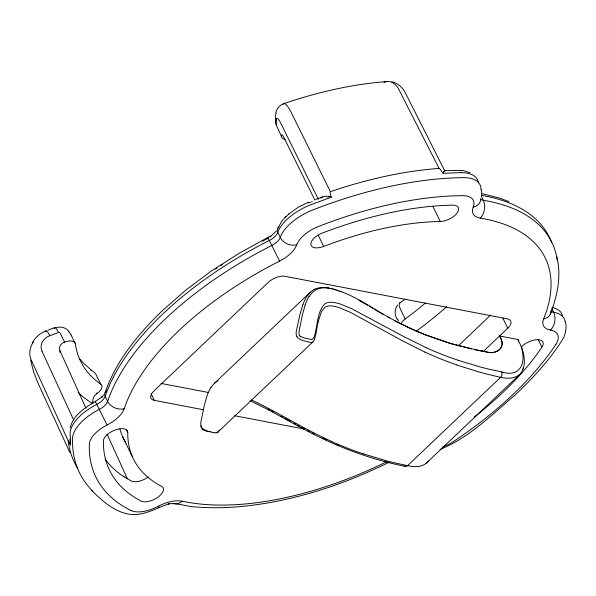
<?xml version="1.0" encoding="UTF-8"?>
<svg xmlns="http://www.w3.org/2000/svg" width="596" height="596" viewBox="0 0 596 596"><rect width="100%" height="100%" fill="white"/><g stroke="black" fill="none" stroke-linecap="round" stroke-linejoin="round"><path stroke-width="0.89" d="M481.732 195.078L481.471 189.468M523.184 369.155C525.404 362.271 524.189 354.985 521.962 348.28M316.543 330.445L316.141 332.486M316.737 329.432L317.139 327.398M70.172 438.76L70.045 443.096M316.044 332.993L315.612 335.086M317.34 326.385L317.683 324.76M317.921 323.643L318.42 321.43M315.455 335.794L314.39 339.623A32.169 15.161 46.4 0 1 313.682 341.106L313.064 341.813A9.655 4.552 46.5 0 1 311.313 342.409L310.509 342.357A32.139 15.176 46.7 0 1 309.428 342.186L302.656 340.569L298.447 338.431A3.136 1.49 46.8 0 1 296.927 336.703M70.186 427.794C74.023 411.843 90.622 405.205 102.594 396.504L101.685 397.346L103.86 394.85M318.547 320.879L318.957 319.247M319.098 318.711L321.654 311.298L324.88 307.35A32.035 15.101 46.6 0 1 329.685 305.845L333.432 306.098L338.468 307.335L350.239 312.252L402.255 340.674L424.821 352.072M275.702 112.897C276.671 108.837 279.472 105.403 283.338 103.786M305.189 304.861L302.336 315.202L299.05 331.532A34.032 16.196 46.5 0 0 298.998 332.836A19.005 9.044 46.5 0 0 299.043 333.715L299.05 333.775A9.767 4.649 46.5 0 0 299.185 334.661L299.274 334.952A3.472 1.654 46.5 0 0 299.393 335.295M302.783 304.824L299.758 315.224L296.234 331.659A36.751 17.642 46.6 0 0 296.167 333.045A21.151 10.154 46.6 0 0 296.197 334.021L296.205 334.088A11.883 5.699 46.7 0 0 296.368 335.168L296.488 335.6A5.245 2.511 46.7 0 0 296.666 336.122L296.748 336.315A3.099 1.483 46.8 0 0 296.897 336.621L296.95 336.703M550.242 314.427C557.178 296.108 561.864 275.717 556.604 256.34M105.142 392.399C116.332 360.461 138.451 333.73 162.514 310.509L186.086 289.872L211.371 271.031L238.81 253.501L271.813 235.271L276.462 230.92M277.758 228.462L281.819 221.243L285.998 216.646M443.007 172.147L444.765 170.65M32.191 342.901C35.261 337.403 40.23 332.985 46.175 330.84M309.071 296.54L312.468 292.331L316.081 289.738A57.812 27.513 46.5 0 1 329.603 288.248C355.812 293.962 376.709 312.364 400.601 323.516A256.533 122.083 46.5 0 0 425.32 334.721L448.937 342.998L471.622 348.928M210.969 387.482L214.433 383.28L310.382 292.137L314.144 289.5M397.651 305.063C394.351 309.056 394.47 315.038 397.167 319.322M538.255 339.623L541.928 347.163L538.516 352.072A250.894 122.016 -26 0 1 474.409 416.909M320.909 198.118L323.278 196.628L326.861 196.106M310.382 292.137L306.843 296.413A156.465 75.171 46.5 0 0 302.828 304.861M217.533 432.465L312.729 342.044M458.302 345.807L490.568 315.157M483.177 351.595L507.77 328.24A12.799 6.228 -26 0 0 507.382 318.845L284.933 276.298A12.799 6.228 -26 0 0 268.215 282.415L153.932 390.976A12.799 6.228 -26 0 0 154.319 400.363L203.549 409.78M385.217 460.47A489.465 234.727 46.3 0 0 393.747 462.66L407.582 465.67L500.64 377.275A3.844 2.794 -78.4 0 0 501.661 371.934L488.035 368.954A482.76 229.743 46.5 0 1 479.638 366.793L458.048 360.26M407.582 465.67C413.803 467.003 421.201 467.569 426.363 463.129L519.429 374.735A49.379 23.497 46.5 0 0 523.273 367.307M288.874 213.979L298.425 207.103L308.467 202.238M285.007 217.562L289.634 213.264M217.875 432.234L218.501 431.504A32.169 15.451 46.5 0 0 219.231 429.999M214.433 383.28L216.981 381.336M519.429 374.735C509.789 381.932 497.451 376.106 486.939 374.117A489.465 231.129 46.7 0 1 478.491 371.837L456.789 365.035M399.663 303.029L404.431 299.609M90.816 370.31A12.725 10.713 -55.7 0 1 96.299 375.13L100.746 384.159A11.525 5.602 -26 0 1 96.939 393.583L96.567 393.844A7.681 6.385 -59.7 0 0 93.036 403.015M217.547 381.008L218.129 380.702M389.136 462.198L387.527 463.025C349.07 481.821 308.207 496.133 265.928 503.233C243.511 506.995 220.684 508.813 197.984 507.099C188.001 507.203 178.301 502.629 168.363 503.851M308.437 203.072L309.205 202.774M309.965 202.476L310.725 202.186M311.485 201.888L312.252 201.597M315.701 199.466L322.466 196.956M47.993 330.266C54.534 327.115 63.683 324.656 68.905 331.45M42.063 351.297A14.006 11.972 -2.4 0 1 49.773 335.742L58.505 332.501A1.274 1.088 -2.4 0 1 60.174 333.075L64.591 342.126A11.525 5.602 -26 0 1 75.454 343.922A229.14 111.437 -26 0 0 100.746 384.159M64.591 342.126L64.159 342.283A7.681 6.563 -2.4 0 0 59.935 350.753A248.532 120.869 -26 0 0 60.04 352.623M330.326 191.651A2.704 2.295 2 0 0 330.124 192.895L331.205 197.216L310.494 204.875A38.934 18.93 -26 0 0 277.803 232.403A12.978 6.31 -26 0 1 269.183 240.56A246.558 119.908 -26 0 0 105.179 396.347A12.978 6.31 -26 0 1 96.612 404.513A38.934 18.93 -26 0 0 70.105 433.217L70.522 444.884L68.614 441.353A2.704 0.395 68.6 0 0 68.182 440.705M283.979 103.548C317.206 92.358 351.633 84.222 386.655 81.57M440.101 449.458C469.231 437.71 492.207 414.347 515.838 394.351C533.748 377.171 550.883 358.732 563.831 337.463C565.79 332.337 566.967 326.697 565.254 321.333M168.266 503.843L169.636 503.635C157.776 507.315 146.839 514.542 133.981 514.549C117.107 514.482 103.16 501.661 91.754 490.575M444.512 170.627L462.943 170.493L470.035 172.743M461.11 172.631L442.955 173.332A1.743 0.909 47.7 0 1 442.902 172.646M311.619 339.392L310.948 339.355A22.454 10.683 46.5 0 1 310.389 339.28L303.93 337.895L300.041 336.129M213.659 432.443L212.988 432.405M216.095 432.852L215.283 432.808A32.139 15.414 46.3 0 1 214.195 432.651L212.854 432.405M328.5 196.196L329.625 196.36M486.306 351.826C497.355 355.499 506.853 346.418 499.612 335.995L517.574 339.429A3.844 1.87 -26 0 1 518.535 341.121M486.247 351.826L485.33 351.67M485.658 351.729C493.801 354.858 505.989 349.204 500.968 339.28M485.002 351.618L485.598 351.722M328.165 288.002L329.111 288.166M484.675 351.558L485.271 351.662M484.943 351.61L482.387 351.133M482.06 351.074L482.678 351.186M483.691 351.379L484.295 351.484M482.35 351.126L480.83 350.835M482.03 351.066L479.922 350.664M210.246 431.936L209.591 431.809M212.407 432.316L206.678 430.863L203.102 428.993A3.136 1.497 46.1 0 1 201.321 426.833L201.314 426.729A5.245 2.481 46.2 0 1 201.12 426.185L201.031 425.887A19.005 9.044 46.5 0 0 201.083 426.766L201.09 426.825A9.767 4.649 46.5 0 0 201.15 427.325M160.927 383.399L208.332 392.466M234.548 415.71L304.75 429.142M479.013 350.485L480.227 350.716M478.104 350.306L479.326 350.545M481.337 193.529L499.381 198.006L508.917 201.612M478.424 350.359L474.446 349.554M477.515 350.18L451.738 343.892L424.702 334.639M405.422 466.43C367.896 458.89 331.89 444.869 298.492 426.259M330.065 288.352L332.002 288.792M501.705 371.949C524.696 379.183 527.579 354.858 517.574 339.429M208.339 431.549L207.035 431.236M385.217 460.455L363.299 453.839M332.985 289.045L333.983 289.321M206.238 431.02L204.935 430.603M334.982 289.611L336.211 289.999M391.863 81.764C397.718 83.112 402.479 87.388 405.243 92.618L444.996 171.357M337.455 290.416L338.707 290.855M204.592 430.476L203.437 429.992M339.966 291.317L341.232 291.809M251.616 400.05C278.63 412.693 303.789 428.964 331.033 441.159M250.104 400.743L268.714 409.951M426.326 347.744L403.879 336.651L351.558 308.631L339.37 303.677L334.036 302.433L330.028 302.224A34.65 16.487 46.5 0 0 324.82 303.908C316.528 312.602 317.884 326.072 314.152 336.896A29.085 13.842 46.5 0 1 313.503 338.29L312.848 339.005A7.145 3.397 46.5 0 1 311.619 339.392M324.313 438.909L326.34 439.863M322.287 437.941L323.635 438.582M312.073 432.875L314.122 433.918M399.923 323.434L395.118 320.953M307.976 430.766L309.346 431.474M301.814 427.533L303.871 428.621M297.695 425.328L299.073 426.065M267.976 409.087L269.832 410.085M293.984 423.324L295.839 424.33M271.687 411.098L273.549 412.112M297.948 425.969L268.215 409.675M387.884 317.042L389.493 317.929M286.557 419.264L288.412 420.284M289.03 420.62L290.274 421.298M280.977 416.194L282.839 417.215M284.694 418.243L285.938 418.921M358.904 300.339L363.515 302.947M202.938 429.731L202.394 429.403M383.042 314.323L379.607 312.349M364.089 303.275L365.817 304.273M124.199 476.875L131.291 480.972A13.209 6.422 -26 0 0 148.18 477.038M379.034 312.013L374.444 309.339M366.398 304.608L367.546 305.286M369.274 306.299L372.724 308.326M202.312 429.351L202.081 429.18A1.252 0.596 46.5 0 1 201.612 428.71M91.397 370.153L84.058 363.754L79.886 359.045M440.228 169.406L440.176 169.339A2.704 1.825 33.5 0 0 439.073 168.37L398.135 88.081A25.658 14.691 86.9 0 0 383.943 82.494M440.444 169.681L441.8 171.573M95.584 401.965L95.278 401.51L107.071 425A26.023 12.658 -26 0 0 89.318 444.258A265.958 129.347 -26 0 0 130.919 510.467M268.125 238.028L267.827 237.566L279.584 261.078M318.339 199.28L281.223 124.102A14.006 2.548 69.9 0 0 276.261 120.608M314.949 200.196L284.069 137.855A7.681 1.393 69.9 0 0 281.364 135.963L281.379 136.201A11.525 5.602 -26 0 0 285.223 139.375M551.754 308.475L553.595 312.244A38.934 18.93 -26 0 1 565.045 321.199M481.277 196.196L483.267 200.286A246.558 119.908 -26 0 1 557.342 260.586M502.868 318.182L507.77 328.24M432.934 206.402L440.288 221.481A13.209 6.422 -26 0 0 456.99 213.13A13.209 6.422 -26 0 0 452.662 205.136L446.277 205.322A250.894 122.016 -26 0 0 329.7 230.294L322.354 233.029A13.209 6.422 -26 0 0 310.851 244.412A13.209 6.422 -26 0 0 323.702 246.439A224.498 109.18 -26 0 1 440.288 221.481M400.899 323.963A11.525 5.602 -26 0 1 405.213 318.987L400.803 309.935A12.725 3.889 53.7 0 1 400.803 302.664M397.957 319.784L397.659 319.165M398.232 320.35L398.508 320.916M281.379 136.201L276.447 125.48A11.525 9.849 -2.4 0 1 276.045 118.909M318.182 235.129L323.702 246.439M151.183 393.934L154.319 400.363M126.538 430.044L127.76 432.554A224.498 109.18 -26 0 0 161.523 486.276A13.209 6.422 -26 0 1 157.985 497.146A13.209 6.422 -26 0 1 141.103 501.08L137.177 498.927A250.894 122.016 -26 0 1 103.443 445.205L103.369 441.04A13.209 6.422 -26 0 1 115.661 429.813A13.209 6.422 -26 0 1 127.76 432.554M122.567 436.6L132.372 456.707M71.043 334.877L75.454 343.922M96.664 393.017L96.939 393.583M499.612 335.995L500.804 338.819M42.025 351.305L73.599 419.875M70.015 452.751L37.772 382.647L33.592 371.733L30.672 360.282M107.131 434.238L127.373 478.819M59.935 350.753L85.958 408.208M331.205 197.216L331.22 197.254A2.511 2.235 -43 0 0 330.102 196.382M201.016 425.835L201.008 425.782A11.883 5.61 46.3 0 1 200.822 424.687L200.815 424.62A21.151 9.983 46.3 0 1 200.778 423.652A36.751 17.329 46.3 0 1 200.83 422.288L204.145 406.04L207.035 395.774A156.465 73.755 46.4 0 1 210.924 387.437M276.447 125.48L276.239 120.571A11.525 9.849 -2.4 0 1 276.239 113.031M458.026 360.193A319.583 152.084 46.5 0 1 426.349 347.818M300.034 336.159A1.252 0.596 46.5 0 1 299.572 335.66M305.219 304.891A154.878 73.703 46.5 0 1 309.033 296.503M338.431 445.197A319.583 152.084 46.5 0 1 336.427 444.37M456.73 364.879A322.943 152.576 46.7 0 1 424.814 352.05M314.107 289.455A59.272 28.481 46.4 0 1 328.143 287.95M424.68 334.557A255.721 122.411 46.2 0 1 399.909 323.375M407.582 465.67A3.844 2.786 -78.4 0 1 404.237 465.774M428.129 461.073A49.379 23.497 46.5 0 1 426.363 463.137M363.307 453.869A322.943 154.789 46.2 0 1 331.078 441.331M217.86 432.219A9.655 4.641 46.5 0 1 216.102 432.867M279.576 261.07A25.703 12.501 -26 0 0 296.681 244.881A12.799 10.065 18.9 0 1 280.254 237.424L277.803 232.403A6.4 5.029 18.9 0 1 279.174 226.905M473.217 207.088A25.703 12.501 -26 0 0 480.234 218.114A233.706 113.657 -26 0 1 543.597 318.979A12.799 9.834 22.1 0 0 551.129 310.509M386.871 461.639A233.706 113.657 -26 0 1 182.257 501.169M124.177 408.759A233.706 113.657 -26 0 1 279.658 261.07M296.733 244.867A26.023 12.658 -26 0 1 318.644 226.42A265.958 129.347 -26 0 1 462.34 195.652A26.023 12.658 -26 0 1 473.164 207.103A12.799 9.864 21.7 0 0 480.734 198.587M480.227 218.129A12.799 9.223 -80.7 0 0 483.267 200.286A12.978 6.31 -26 0 1 480.786 199.355M550.51 330.065A25.703 12.501 -26 0 1 543.627 318.972M550.473 330.102A26.023 12.658 -26 0 1 555.815 344.399M550.503 330.08A12.799 9.26 -80.3 0 0 553.595 312.244A12.978 6.31 -26 0 1 551.129 311.298M555.83 344.399A265.958 129.347 -26 0 1 453.75 441.36A26.023 12.658 -26 0 1 442.634 446.978M130.926 510.459A26.023 12.658 -26 0 0 158.178 506.302A25.703 12.501 -26 0 1 182.182 501.236A12.799 9.529 -77.6 0 1 172.967 503.121M159.259 507.04A12.799 0.805 62 0 1 158.186 506.317M124.072 408.782A25.703 12.501 -26 0 1 107.071 424.993M124.095 408.774A12.799 10.087 18.5 0 1 107.63 401.369L105.179 396.347A6.4 5.044 18.5 0 1 106.55 390.834M521.344 347.066A13.209 6.422 -26 0 1 537.525 339.69A13.209 6.422 -26 0 1 541.928 347.163M125.905 443.044A224.498 109.18 -26 0 1 119.915 428.956M124.154 476.845A250.909 122.024 -26 0 1 105.149 459.211M481.739 195.413A246.558 119.908 -26 0 1 551.561 242.334M461.08 172.669A38.777 18.856 -26 0 1 478.357 182.793M77.622 468.203A279.002 135.687 -26 0 1 68.175 440.742L30.448 358.174A25.658 22.015 -4.3 0 1 33.681 341.538M439.058 168.407A279.002 135.687 -26 0 0 330.378 191.674L290.543 111.109A25.658 5.081 70.6 0 0 282.862 104.695M92.909 491.313A279.002 135.687 -26 0 1 72.556 438.246A38.934 18.93 -26 0 1 99.063 409.541A12.978 6.31 -26 0 0 107.63 401.369A246.558 119.908 -26 0 1 271.634 245.582A12.978 6.31 -26 0 0 280.254 237.424A38.934 18.93 -26 0 1 312.945 209.904A279.002 135.687 -26 0 1 463.561 177.66A38.934 18.93 -26 0 1 480.905 189.61M271.12 236.649A19.318 9.394 -26 0 1 270.562 236.985M215.603 269.109A240.106 116.771 -26 0 1 216.929 268.215M220.937 265.555A240.106 116.771 -26 0 1 222.278 264.676M262.404 241.261A240.106 116.771 -26 0 1 268.26 238.258M442.999 172.743A4.522 2.168 58.1 0 1 443.104 172.259M329.588 196.479A4.954 4.343 -25.5 0 1 330.028 196.568M327.07 196.874A14.423 10.162 28.2 0 1 328.62 197.023M446.754 306.627A248.532 120.869 -26 0 1 416.224 331.175M92.581 403.492A248.532 120.869 -26 0 1 78.136 392.421M425.313 303.103A229.14 111.437 -26 0 1 405.213 318.987M68.227 331.383A12.725 10.959 -6.9 0 1 71.006 334.885M45.624 331.696A11.525 2.093 69.9 0 1 49.759 335.704M54.363 328.493A11.525 2.093 69.9 0 1 58.505 332.501M69.926 443.931A4.522 2.414 72.2 0 1 69.769 443.007M70.455 445.041A1.743 0.678 74.3 0 1 70.075 443.878M552.149 307.447A38.777 18.856 -26 0 1 562.676 316.908"/></g></svg>
